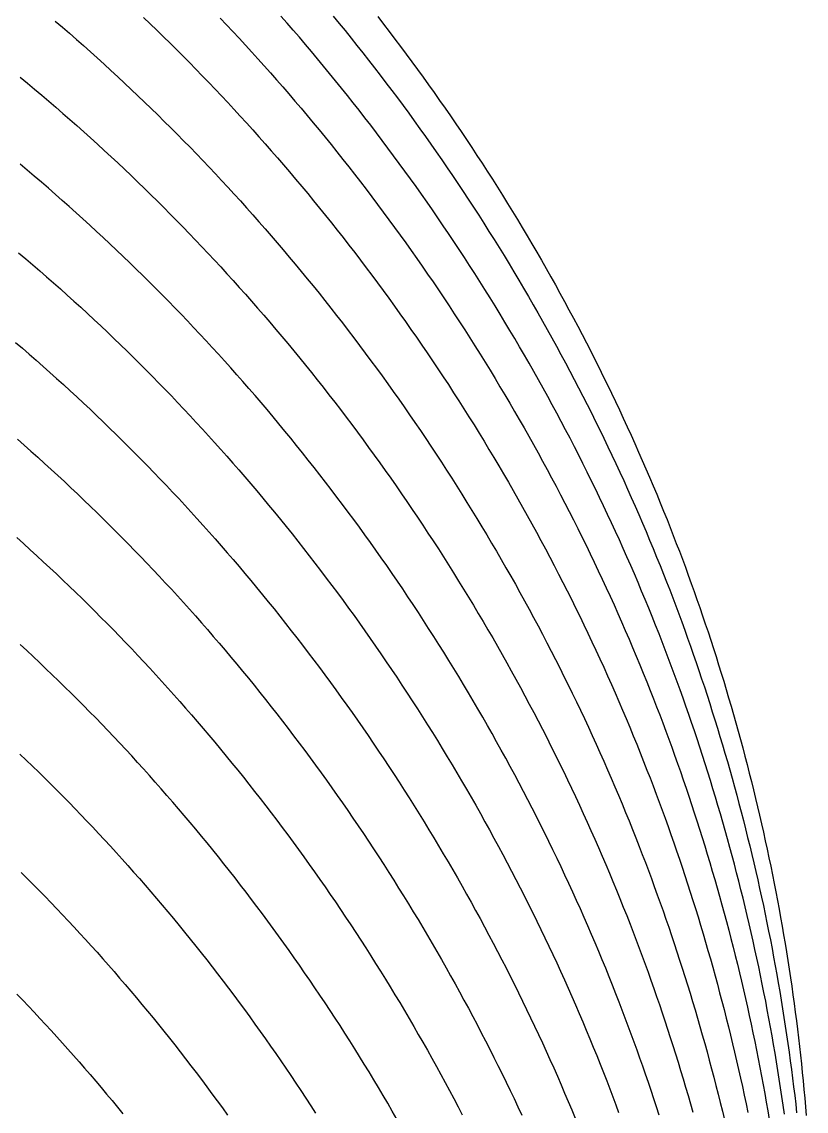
# Model space of a CAD drawing. Extents: x -772 to 772, y -315 to 2086.
# Drawn here: x 477.7 to 769.4, y 872.5 to 1277.5 of the extents above; entities that cross this region are included whole.
import ezdxf

# ---------------------------------------------------------------- set-up
doc = ezdxf.new("R2010")
doc.units = 0

msp = doc.modelspace()

# ---------------------------------------------------------------- linework, layer by layer
at = {"layer": 'LAY0', "color": 2}
for points in [[(490.155, 1277.77), (492.791, 1275.51), (495.413, 1273.24), (498.023, 1270.95), (500.619, 1268.66), (503.202, 1266.36), (505.772, 1264.05), (508.328, 1261.73), (510.87, 1259.41), (513.398, 1257.07), (515.912, 1254.72), (518.411, 1252.37), (520.897, 1250.01), (523.368, 1247.64), (525.824, 1245.27), (528.266, 1242.88), (530.693, 1240.49), (533.105, 1238.09), (535.502, 1235.69), (537.885, 1233.27), (540.257, 1230.85), (542.622, 1228.41), (544.981, 1225.95), (547.332, 1223.48), (549.676, 1221), (552.012, 1218.5), (554.341, 1215.98), (556.662, 1213.45), (558.975, 1210.91), (561.279, 1208.35), (563.576, 1205.77), (565.864, 1203.19), (568.144, 1200.59), (570.414, 1197.97), (572.676, 1195.34), (574.929, 1192.7), (577.173, 1190.04), (579.407, 1187.37), (581.632, 1184.69), (583.847, 1182), (586.052, 1179.29), (588.247, 1176.57), (590.433, 1173.83), (592.607, 1171.09), (594.772, 1168.33), (596.926, 1165.56), (599.069, 1162.77), (601.202, 1159.98), (603.323, 1157.17), (605.434, 1154.35), (607.533, 1151.52), (609.62, 1148.68), (611.697, 1145.83), (613.761, 1142.97), (615.814, 1140.09), (617.855, 1137.21), (619.883, 1134.32), (621.9, 1131.41), (623.904, 1128.5), (625.896, 1125.57), (627.875, 1122.64), (629.841, 1119.69), (631.795, 1116.74), (633.736, 1113.78), (635.663, 1110.81), (637.578, 1107.83), (639.479, 1104.84), (641.366, 1101.84), (643.241, 1098.84), (645.101, 1095.82), (646.948, 1092.8), (648.781, 1089.77), (650.599, 1086.74), (652.404, 1083.69), (654.195, 1080.64), (655.971, 1077.59), (657.733, 1074.52), (659.481, 1071.45), (661.214, 1068.37), (662.932, 1065.29), (664.635, 1062.2), (666.324, 1059.1), (667.998, 1056), (669.656, 1052.9), (671.3, 1049.79), (672.928, 1046.67), (674.541, 1043.55), (676.139, 1040.42), (677.722, 1037.29), (679.288, 1034.16), (680.84, 1031.02), (682.375, 1027.88), (683.895, 1024.73), (685.399, 1021.58), (686.888, 1018.43), (688.36, 1015.27), (689.816, 1012.12), (691.257, 1008.96), (692.681, 1005.79), (694.089, 1002.63), (695.481, 999.459), (696.857, 996.29), (698.217, 993.119), (699.56, 989.947), (700.887, 986.773), (702.197, 983.598), (703.491, 980.422), (704.768, 977.246), (706.029, 974.069), (707.274, 970.892), (708.419, 967.93), (709.554, 964.959), (710.677, 961.98), (711.789, 958.993), (712.891, 955.998), (713.981, 952.995), (715.06, 949.983), (716.127, 946.964), (717.183, 943.938), (718.228, 940.903), (719.261, 937.862), (720.283, 934.813), (721.292, 931.757), (722.291, 928.694), (723.277, 925.624), (724.252, 922.547), (725.214, 919.464), (726.165, 916.374), (727.104, 913.278), (728.03, 910.175), (728.945, 907.067), (729.847, 903.952), (730.737, 900.832), (731.615, 897.706), (732.48, 894.574), (733.333, 891.437), (734.173, 888.295), (735.001, 885.147), (735.817, 881.995), (736.62, 878.838), (737.41, 875.676), (738.188, 872.509), (738.953, 869.338)], [(523.003, 1279.11), (525.487, 1276.74), (527.956, 1274.35), (530.411, 1271.96), (532.851, 1269.56), (535.276, 1267.16), (537.686, 1264.74), (540.082, 1262.32), (542.464, 1259.89), (544.839, 1257.45), (547.208, 1254.99), (549.568, 1252.51), (551.922, 1250.02), (554.268, 1247.51), (556.606, 1244.99), (558.936, 1242.46), (561.259, 1239.91), (563.573, 1237.34), (565.879, 1234.77), (568.176, 1232.17), (570.464, 1229.57), (572.744, 1226.95), (575.015, 1224.31), (577.276, 1221.67), (579.529, 1219.01), (581.772, 1216.33), (584.005, 1213.64), (586.228, 1210.94), (588.442, 1208.23), (590.646, 1205.5), (592.839, 1202.76), (595.022, 1200.01), (597.195, 1197.25), (599.357, 1194.47), (601.509, 1191.68), (603.649, 1188.88), (605.779, 1186.07), (607.897, 1183.25), (610.004, 1180.41), (612.099, 1177.57), (614.183, 1174.71), (616.256, 1171.84), (618.316, 1168.96), (620.364, 1166.07), (622.401, 1163.17), (624.425, 1160.26), (626.436, 1157.34), (628.436, 1154.41), (630.422, 1151.47), (632.396, 1148.52), (634.357, 1145.57), (636.305, 1142.6), (638.24, 1139.62), (640.162, 1136.64), (642.07, 1133.64), (643.965, 1130.64), (645.846, 1127.63), (647.714, 1124.61), (649.568, 1121.58), (651.408, 1118.54), (653.234, 1115.5), (655.046, 1112.45), (656.843, 1109.39), (658.627, 1106.33), (660.396, 1103.26), (662.15, 1100.18), (663.89, 1097.1), (665.615, 1094.01), (667.326, 1090.91), (669.021, 1087.81), (670.702, 1084.7), (672.367, 1081.58), (674.018, 1078.47), (675.653, 1075.34), (677.273, 1072.21), (678.878, 1069.08), (680.467, 1065.94), (682.041, 1062.8), (683.599, 1059.65), (685.141, 1056.5), (686.668, 1053.35), (688.179, 1050.19), (689.674, 1047.03), (691.153, 1043.86), (692.617, 1040.7), (694.064, 1037.53), (695.495, 1034.35), (696.91, 1031.18), (698.309, 1028), (699.692, 1024.82), (701.058, 1021.64), (702.408, 1018.46), (703.742, 1015.28), (705.059, 1012.09), (706.36, 1008.91), (707.644, 1005.72), (708.912, 1002.53), (710.163, 999.344), (711.313, 996.375), (712.453, 993.397), (713.581, 990.411), (714.699, 987.416), (715.805, 984.414), (716.9, 981.404), (717.983, 978.385), (719.056, 975.359), (720.116, 972.326), (721.166, 969.285), (722.203, 966.236), (723.229, 963.181), (724.243, 960.118), (725.246, 957.048), (726.236, 953.972), (727.215, 950.888), (728.182, 947.798), (729.136, 944.702), (730.079, 941.599), (731.009, 938.49), (731.927, 935.375), (732.833, 932.254), (733.727, 929.127), (734.608, 925.994), (735.477, 922.856), (736.334, 919.713), (737.178, 916.564), (738.009, 913.41), (738.828, 910.251), (739.634, 907.088), (740.427, 903.919), (741.208, 900.746), (741.976, 897.569), (742.731, 894.387), (743.473, 891.201), (744.202, 888.011), (744.919, 884.817), (745.622, 881.62), (746.312, 878.419), (746.99, 875.214), (747.654, 872.006)], [(551.46, 1278.88), (553.822, 1276.39), (556.176, 1273.88), (558.522, 1271.36), (560.861, 1268.82), (563.192, 1266.27), (565.514, 1263.71), (567.828, 1261.13), (570.134, 1258.54), (572.43, 1255.93), (574.718, 1253.31), (576.997, 1250.68), (579.267, 1248.03), (581.528, 1245.37), (583.779, 1242.69), (586.02, 1240), (588.252, 1237.3), (590.474, 1234.59), (592.686, 1231.86), (594.887, 1229.12), (597.078, 1226.37), (599.259, 1223.61), (601.429, 1220.83), (603.588, 1218.04), (605.737, 1215.24), (607.874, 1212.43), (610, 1209.61), (612.115, 1206.77), (614.218, 1203.92), (616.31, 1201.07), (618.39, 1198.2), (620.457, 1195.32), (622.513, 1192.43), (624.557, 1189.53), (626.589, 1186.62), (628.608, 1183.7), (630.614, 1180.77), (632.608, 1177.83), (634.589, 1174.88), (636.557, 1171.92), (638.512, 1168.95), (640.454, 1165.97), (642.383, 1162.99), (644.298, 1159.99), (646.199, 1156.99), (648.087, 1153.98), (649.962, 1150.96), (651.822, 1147.93), (653.669, 1144.9), (655.501, 1141.85), (657.319, 1138.8), (659.123, 1135.75), (660.913, 1132.68), (662.688, 1129.61), (664.448, 1126.54), (666.194, 1123.45), (667.925, 1120.36), (669.642, 1117.27), (671.343, 1114.16), (673.029, 1111.06), (674.7, 1107.94), (676.356, 1104.83), (677.997, 1101.7), (679.622, 1098.58), (681.232, 1095.44), (682.826, 1092.31), (684.405, 1089.17), (685.968, 1086.02), (687.515, 1082.87), (689.046, 1079.72), (690.562, 1076.56), (692.062, 1073.4), (693.545, 1070.24), (695.013, 1067.08), (696.464, 1063.91), (697.9, 1060.74), (699.319, 1057.56), (700.721, 1054.39), (702.108, 1051.21), (703.478, 1048.03), (704.831, 1044.85), (706.169, 1041.67), (707.489, 1038.49), (708.793, 1035.31), (710.081, 1032.12), (711.352, 1028.94), (712.606, 1025.75), (713.76, 1022.79), (714.904, 1019.81), (716.036, 1016.82), (717.157, 1013.83), (718.267, 1010.83), (719.365, 1007.82), (720.452, 1004.8), (721.528, 1001.77), (722.592, 998.739), (723.645, 995.698), (724.686, 992.65), (725.715, 989.594), (726.733, 986.532), (727.739, 983.462), (728.732, 980.385), (729.714, 977.302), (730.684, 974.212), (731.642, 971.116), (732.588, 968.013), (733.522, 964.904), (734.443, 961.789), (735.352, 958.668), (736.249, 955.541), (737.133, 952.409), (738.005, 949.271), (738.864, 946.127), (739.711, 942.979), (740.546, 939.825), (741.367, 936.666), (742.176, 933.502), (742.972, 930.334), (743.756, 927.161), (744.526, 923.983), (745.284, 920.802), (746.029, 917.616), (746.76, 914.426), (747.479, 911.232), (748.185, 908.035), (748.878, 904.834), (749.558, 901.629), (750.224, 898.421), (750.878, 895.211), (751.518, 891.997), (752.145, 888.78), (752.758, 885.56), (753.359, 882.338), (753.946, 879.114), (754.52, 875.887), (755.08, 872.658), (755.627, 869.428)], [(761.242, 871.455), (760.788, 874.687), (760.32, 877.919), (759.839, 881.149), (759.345, 884.378), (758.837, 887.606), (758.315, 890.832), (757.78, 894.057), (757.231, 897.279), (756.669, 900.5), (756.094, 903.719), (755.505, 906.935), (754.903, 910.149), (754.288, 913.36), (753.659, 916.569), (753.017, 919.775), (752.362, 922.978), (751.693, 926.177), (751.012, 929.374), (750.317, 932.567), (749.609, 935.756), (748.888, 938.942), (748.155, 942.124), (747.408, 945.301), (746.648, 948.475), (745.875, 951.645), (745.09, 954.81), (744.291, 957.97), (743.48, 961.126), (742.656, 964.277), (741.819, 967.423), (740.97, 970.564), (740.108, 973.699), (739.234, 976.829), (738.347, 979.954), (737.448, 983.073), (736.536, 986.186), (735.612, 989.294), (734.676, 992.395), (733.727, 995.49), (732.767, 998.579), (731.794, 1001.66), (730.809, 1004.74), (729.812, 1007.81), (728.804, 1010.87), (727.783, 1013.92), (726.751, 1016.97), (725.707, 1020.01), (724.651, 1023.05), (723.584, 1026.07), (722.505, 1029.09), (721.414, 1032.1), (720.313, 1035.1), (719.2, 1038.1), (718.075, 1041.08), (716.94, 1044.06), (715.793, 1047.03), (714.635, 1050), (713.377, 1053.17), (712.102, 1056.35), (710.811, 1059.53), (709.503, 1062.7), (708.178, 1065.88), (706.837, 1069.05), (705.479, 1072.23), (704.105, 1075.4), (702.714, 1078.57), (701.307, 1081.73), (699.884, 1084.9), (698.444, 1088.06), (696.988, 1091.22), (695.516, 1094.38), (694.028, 1097.54), (692.524, 1100.69), (691.004, 1103.84), (689.468, 1106.98), (687.917, 1110.12), (686.349, 1113.26), (684.766, 1116.4), (683.167, 1119.52), (681.552, 1122.65), (679.922, 1125.77), (678.277, 1128.89), (676.617, 1132), (674.941, 1135.1), (673.25, 1138.2), (671.544, 1141.29), (669.822, 1144.38), (668.086, 1147.47), (666.336, 1150.54), (664.57, 1153.61), (662.79, 1156.67), (660.996, 1159.73), (659.187, 1162.78), (657.363, 1165.82), (655.526, 1168.86), (653.674, 1171.88), (651.809, 1174.9), (649.929, 1177.92), (648.036, 1180.92), (646.129, 1183.91), (644.208, 1186.9), (642.274, 1189.88), (640.327, 1192.85), (638.367, 1195.81), (636.393, 1198.76), (634.407, 1201.7), (632.407, 1204.64), (630.395, 1207.56), (628.371, 1210.47), (626.334, 1213.38), (624.284, 1216.27), (622.223, 1219.15), (620.149, 1222.02), (618.063, 1224.88), (615.966, 1227.73), (613.857, 1230.57), (611.736, 1233.4), (609.604, 1236.22), (607.461, 1239.02), (605.307, 1241.82), (603.142, 1244.6), (600.965, 1247.37), (598.779, 1250.12), (596.581, 1252.87), (594.374, 1255.6), (592.156, 1258.32), (589.928, 1261.03), (587.69, 1263.72), (585.442, 1266.4), (583.184, 1269.07), (580.918, 1271.73), (578.641, 1274.37), (576.356, 1277), (574.062, 1279.61)], [(593.502, 1279.63), (595.724, 1276.93), (597.937, 1274.21), (600.139, 1271.47), (602.33, 1268.73), (604.511, 1265.97), (606.681, 1263.2), (608.84, 1260.42), (610.988, 1257.63), (613.124, 1254.83), (615.25, 1252.01), (617.364, 1249.19), (619.466, 1246.35), (621.556, 1243.5), (623.634, 1240.64), (625.701, 1237.77), (627.755, 1234.89), (629.797, 1232), (631.826, 1229.1), (633.843, 1226.19), (635.847, 1223.27), (637.838, 1220.34), (639.817, 1217.4), (641.782, 1214.45), (643.734, 1211.5), (645.672, 1208.53), (647.598, 1205.56), (649.509, 1202.58), (651.407, 1199.58), (653.291, 1196.59), (655.162, 1193.58), (657.018, 1190.56), (658.86, 1187.54), (660.688, 1184.51), (662.502, 1181.48), (664.301, 1178.43), (666.085, 1175.38), (667.855, 1172.32), (669.611, 1169.26), (671.351, 1166.19), (673.077, 1163.12), (674.787, 1160.03), (676.483, 1156.95), (678.163, 1153.86), (679.828, 1150.76), (681.478, 1147.66), (683.112, 1144.55), (684.731, 1141.44), (686.334, 1138.32), (687.921, 1135.2), (689.493, 1132.07), (691.049, 1128.95), (692.589, 1125.81), (694.113, 1122.68), (695.622, 1119.54), (697.114, 1116.4), (698.59, 1113.25), (700.049, 1110.1), (701.493, 1106.95), (702.92, 1103.8), (704.331, 1100.65), (705.726, 1097.49), (707.104, 1094.33), (708.465, 1091.17), (709.81, 1088.01), (711.139, 1084.85), (712.451, 1081.69), (713.746, 1078.52), (715.024, 1075.36), (716.286, 1072.19), (717.446, 1069.25), (718.595, 1066.29), (719.733, 1063.33), (720.859, 1060.35), (721.975, 1057.37), (723.079, 1054.39), (724.171, 1051.39), (725.252, 1048.39), (726.322, 1045.38), (727.38, 1042.36), (728.426, 1039.33), (729.461, 1036.3), (730.483, 1033.26), (731.494, 1030.21), (732.493, 1027.15), (733.48, 1024.09), (734.455, 1021.02), (735.418, 1017.95), (736.369, 1014.87), (737.307, 1011.78), (738.233, 1008.69), (739.147, 1005.59), (740.048, 1002.48), (740.937, 999.373), (741.813, 996.256), (742.677, 993.135), (743.529, 990.008), (744.367, 986.875), (745.193, 983.738), (746.006, 980.596), (746.807, 977.45), (747.594, 974.298), (748.369, 971.143), (749.13, 967.983), (749.879, 964.818), (750.615, 961.65), (751.337, 958.478), (752.047, 955.302), (752.743, 952.123), (753.427, 948.94), (754.097, 945.754), (754.753, 942.565), (755.397, 939.372), (756.027, 936.177), (756.644, 932.98), (757.248, 929.779), (757.838, 926.576), (758.415, 923.371), (758.978, 920.164), (759.528, 916.955), (760.065, 913.744), (760.588, 910.531), (761.097, 907.317), (761.593, 904.101), (762.075, 900.884), (762.544, 897.666), (762.999, 894.448), (763.441, 891.228), (763.869, 888.007), (764.283, 884.787), (764.684, 881.565), (765.071, 878.344), (765.444, 875.123), (765.804, 871.901)], [(610.033, 1279.43), (612.186, 1276.66), (614.327, 1273.87), (616.457, 1271.07), (618.575, 1268.26), (620.681, 1265.44), (622.776, 1262.61), (624.858, 1259.76), (626.928, 1256.91), (628.986, 1254.05), (631.032, 1251.18), (633.065, 1248.29), (635.085, 1245.4), (637.093, 1242.5), (639.087, 1239.59), (641.069, 1236.67), (643.037, 1233.74), (644.992, 1230.8), (646.933, 1227.85), (648.861, 1224.9), (650.776, 1221.94), (652.676, 1218.96), (654.563, 1215.98), (656.436, 1213), (658.295, 1210), (660.139, 1207), (661.97, 1203.99), (663.785, 1200.97), (665.587, 1197.95), (667.373, 1194.92), (669.145, 1191.88), (670.903, 1188.84), (672.645, 1185.79), (674.372, 1182.74), (676.085, 1179.68), (677.782, 1176.61), (679.464, 1173.54), (681.13, 1170.46), (682.782, 1167.38), (684.417, 1164.29), (686.037, 1161.2), (687.642, 1158.11), (689.231, 1155.01), (690.804, 1151.91), (692.361, 1148.8), (693.902, 1145.69), (695.427, 1142.57), (696.936, 1139.46), (698.43, 1136.34), (699.906, 1133.21), (701.367, 1130.09), (702.812, 1126.96), (704.24, 1123.83), (705.651, 1120.69), (707.047, 1117.56), (708.425, 1114.42), (709.787, 1111.28), (711.133, 1108.15), (712.462, 1105), (713.775, 1101.86), (715.07, 1098.72), (716.349, 1095.58), (717.611, 1092.43), (718.775, 1089.5), (719.927, 1086.56), (721.068, 1083.61), (722.197, 1080.65), (723.315, 1077.68), (724.422, 1074.71), (725.518, 1071.73), (726.601, 1068.74), (727.674, 1065.74), (728.734, 1062.74), (729.783, 1059.73), (730.82, 1056.71), (731.845, 1053.68), (732.858, 1050.65), (733.859, 1047.61), (734.848, 1044.57), (735.825, 1041.52), (736.79, 1038.46), (737.742, 1035.4), (738.682, 1032.33), (739.61, 1029.25), (740.526, 1026.17), (741.429, 1023.08), (742.319, 1019.99), (743.197, 1016.89), (744.063, 1013.79), (744.915, 1010.68), (745.755, 1007.57), (746.583, 1004.45), (747.397, 1001.33), (748.199, 998.198), (748.988, 995.066), (749.763, 991.93), (750.526, 988.789), (751.276, 985.645), (752.013, 982.497), (752.737, 979.345), (753.447, 976.189), (754.145, 973.03), (754.829, 969.868), (755.5, 966.702), (756.157, 963.534), (756.802, 960.362), (757.433, 957.188), (758.051, 954.011), (758.655, 950.831), (759.246, 947.649), (759.824, 944.465), (760.388, 941.279), (760.939, 938.091), (761.476, 934.901), (761.999, 931.709), (762.509, 928.516), (763.006, 925.322), (763.489, 922.126), (763.958, 918.929), (764.414, 915.732), (764.856, 912.533), (765.285, 909.334), (765.7, 906.134), (766.101, 902.934), (766.489, 899.734), (766.862, 896.534), (767.223, 893.333), (767.569, 890.133), (767.902, 886.933), (768.221, 883.734), (768.527, 880.535), (768.819, 877.337), (769.097, 874.14), (769.362, 870.944)], [(477.143, 1256.92), (479.817, 1254.7), (482.479, 1252.47), (485.128, 1250.24), (487.764, 1247.99), (490.388, 1245.73), (492.998, 1243.47), (495.596, 1241.19), (498.181, 1238.91), (500.752, 1236.61), (503.31, 1234.31), (505.855, 1232), (508.385, 1229.67), (510.903, 1227.34), (513.406, 1225.01), (515.895, 1222.66), (518.37, 1220.3), (520.831, 1217.94), (523.277, 1215.57), (525.709, 1213.19), (528.126, 1210.81), (530.529, 1208.41), (532.917, 1206.01), (535.29, 1203.61), (537.652, 1201.19), (540.006, 1198.75), (542.354, 1196.31), (544.695, 1193.84), (547.028, 1191.36), (549.353, 1188.87), (551.671, 1186.36), (553.981, 1183.84), (556.284, 1181.3), (558.578, 1178.75), (560.863, 1176.19), (563.14, 1173.61), (565.409, 1171.02), (567.669, 1168.41), (569.92, 1165.79), (572.162, 1163.15), (574.394, 1160.51), (576.618, 1157.85), (578.832, 1155.17), (581.036, 1152.48), (583.23, 1149.79), (585.415, 1147.07), (587.589, 1144.35), (589.753, 1141.61), (591.907, 1138.86), (594.05, 1136.1), (596.182, 1133.33), (598.304, 1130.54), (600.415, 1127.74), (602.515, 1124.93), (604.603, 1122.11), (606.68, 1119.28), (608.746, 1116.44), (610.8, 1113.59), (612.842, 1110.72), (614.872, 1107.85), (616.891, 1104.96), (618.897, 1102.07), (620.891, 1099.16), (622.872, 1096.25), (624.841, 1093.33), (626.798, 1090.39), (628.741, 1087.45), (630.672, 1084.5), (632.59, 1081.54), (634.494, 1078.57), (636.386, 1075.59), (638.264, 1072.6), (640.128, 1069.6), (641.979, 1066.6), (643.817, 1063.59), (645.64, 1060.57), (647.45, 1057.54), (649.246, 1054.51), (651.027, 1051.47), (652.795, 1048.42), (654.548, 1045.37), (656.286, 1042.31), (658.011, 1039.24), (659.721, 1036.16), (661.416, 1033.08), (663.096, 1030), (664.761, 1026.91), (666.412, 1023.81), (668.048, 1020.71), (669.668, 1017.6), (671.273, 1014.49), (672.864, 1011.37), (674.438, 1008.25), (675.998, 1005.13), (677.542, 1002), (679.07, 998.865), (680.583, 995.728), (682.08, 992.588), (683.562, 989.444), (685.028, 986.297), (686.477, 983.147), (687.911, 979.995), (689.33, 976.84), (690.732, 973.683), (692.118, 970.523), (693.487, 967.362), (694.841, 964.199), (696.179, 961.034), (697.5, 957.868), (698.805, 954.701), (700.094, 951.532), (701.366, 948.363), (702.622, 945.194), (703.862, 942.024), (705.002, 939.069), (706.132, 936.107), (707.25, 933.136), (708.358, 930.157), (709.454, 927.17), (710.54, 924.175), (711.614, 921.172), (712.676, 918.162), (713.728, 915.144), (714.768, 912.119), (715.796, 909.086), (716.813, 906.046), (717.818, 902.999), (718.812, 899.945), (719.794, 896.885), (720.764, 893.817), (721.722, 890.743), (722.668, 887.663), (723.602, 884.576), (724.524, 881.484), (725.434, 878.385), (726.332, 875.28), (727.218, 872.17)], [(714.715, 871.069), (713.727, 874.112), (712.728, 877.148), (711.717, 880.176), (710.694, 883.198), (709.66, 886.212), (708.615, 889.219), (707.558, 892.218), (706.491, 895.21), (705.412, 898.194), (704.322, 901.17), (703.22, 904.138), (702.108, 907.097), (700.986, 910.049), (699.852, 912.992), (698.62, 916.15), (697.371, 919.307), (696.106, 922.464), (694.825, 925.62), (693.528, 928.775), (692.214, 931.929), (690.885, 935.082), (689.539, 938.233), (688.177, 941.382), (686.799, 944.53), (685.405, 947.675), (683.995, 950.819), (682.57, 953.959), (681.128, 957.097), (679.671, 960.232), (678.198, 963.364), (676.709, 966.493), (675.205, 969.618), (673.686, 972.74), (672.15, 975.858), (670.6, 978.971), (669.034, 982.081), (667.453, 985.186), (665.857, 988.286), (664.246, 991.382), (662.619, 994.473), (660.978, 997.558), (659.322, 1000.64), (657.651, 1003.71), (655.966, 1006.78), (654.266, 1009.84), (652.551, 1012.9), (650.822, 1015.95), (649.079, 1018.99), (647.322, 1022.03), (645.55, 1025.06), (643.764, 1028.08), (641.965, 1031.1), (640.152, 1034.11), (638.325, 1037.11), (636.484, 1040.1), (634.63, 1043.09), (632.762, 1046.06), (630.882, 1049.03), (628.988, 1051.99), (627.081, 1054.94), (625.161, 1057.88), (623.228, 1060.82), (621.283, 1063.74), (619.325, 1066.65), (617.354, 1069.56), (615.372, 1072.45), (613.377, 1075.34), (611.37, 1078.21), (609.351, 1081.08), (607.32, 1083.93), (605.278, 1086.77), (603.224, 1089.6), (601.158, 1092.43), (599.081, 1095.24), (596.993, 1098.03), (594.895, 1100.82), (592.785, 1103.6), (590.664, 1106.36), (588.533, 1109.11), (586.392, 1111.85), (584.24, 1114.58), (582.078, 1117.3), (579.906, 1120), (577.724, 1122.69), (575.532, 1125.37), (573.331, 1128.03), (571.12, 1130.68), (568.9, 1133.32), (566.671, 1135.94), (564.433, 1138.56), (562.186, 1141.15), (559.93, 1143.74), (557.666, 1146.31), (555.393, 1148.86), (553.113, 1151.4), (550.824, 1153.93), (548.527, 1156.44), (546.222, 1158.94), (543.91, 1161.43), (541.59, 1163.9), (539.263, 1166.35), (536.929, 1168.79), (534.588, 1171.21), (532.24, 1173.62), (529.881, 1176.02), (527.508, 1178.41), (525.119, 1180.8), (522.716, 1183.17), (520.299, 1185.54), (517.867, 1187.91), (515.421, 1190.26), (512.96, 1192.61), (510.486, 1194.94), (507.997, 1197.27), (505.495, 1199.59), (502.979, 1201.91), (500.449, 1204.21), (497.906, 1206.51), (495.35, 1208.79), (492.78, 1211.07), (490.197, 1213.34), (487.601, 1215.59), (484.993, 1217.84), (482.372, 1220.08), (479.738, 1222.31), (477.092, 1224.53)], [(476.551, 1191.65), (479.167, 1189.44), (481.77, 1187.21), (484.361, 1184.97), (486.939, 1182.72), (489.504, 1180.46), (492.056, 1178.2), (494.595, 1175.92), (497.121, 1173.64), (499.633, 1171.35), (502.131, 1169.04), (504.616, 1166.73), (507.087, 1164.41), (509.544, 1162.09), (511.987, 1159.75), (514.416, 1157.41), (516.831, 1155.06), (519.231, 1152.7), (521.617, 1150.34), (523.988, 1147.97), (526.344, 1145.59), (528.686, 1143.2), (531.017, 1140.8), (533.342, 1138.39), (535.66, 1135.96), (537.971, 1133.52), (540.275, 1131.06), (542.571, 1128.59), (544.86, 1126.1), (547.141, 1123.6), (549.414, 1121.08), (551.68, 1118.55), (553.937, 1116.01), (556.186, 1113.45), (558.426, 1110.88), (560.658, 1108.29), (562.881, 1105.69), (565.095, 1103.08), (567.301, 1100.45), (569.497, 1097.81), (571.683, 1095.16), (573.86, 1092.49), (576.028, 1089.82), (578.186, 1087.12), (580.333, 1084.42), (582.471, 1081.7), (584.599, 1078.98), (586.716, 1076.24), (588.822, 1073.48), (590.918, 1070.72), (593.004, 1067.95), (595.078, 1065.16), (597.141, 1062.36), (599.193, 1059.55), (601.234, 1056.73), (603.263, 1053.9), (605.28, 1051.06), (607.286, 1048.21), (609.28, 1045.34), (611.262, 1042.47), (613.232, 1039.59), (615.19, 1036.7), (617.135, 1033.8), (619.068, 1030.89), (620.988, 1027.96), (622.896, 1025.04), (624.79, 1022.1), (626.672, 1019.15), (628.541, 1016.19), (630.396, 1013.23), (632.238, 1010.26), (634.067, 1007.28), (635.882, 1004.29), (637.683, 1001.3), (639.471, 998.293), (641.245, 995.283), (643.005, 992.266), (644.751, 989.243), (646.483, 986.212), (648.201, 983.175), (649.904, 980.132), (651.593, 977.083), (653.267, 974.027), (654.927, 970.966), (656.572, 967.9), (658.202, 964.828), (659.818, 961.751), (661.419, 958.669), (663.004, 955.583), (664.575, 952.492), (666.13, 949.396), (667.67, 946.297), (669.195, 943.193), (670.704, 940.086), (672.198, 936.975), (673.677, 933.86), (675.139, 930.743), (676.587, 927.622), (678.018, 924.499), (679.434, 921.373), (680.834, 918.245), (682.218, 915.114), (683.586, 911.982), (684.939, 908.848), (686.275, 905.712), (687.595, 902.574), (688.9, 899.436), (690.188, 896.296), (691.459, 893.155), (692.715, 890.014), (693.955, 886.873), (695.178, 883.731), (696.304, 880.801), (697.419, 877.864), (698.523, 874.918), (699.616, 871.964)], [(475.358, 1158.33), (477.942, 1156.11), (480.513, 1153.88), (483.072, 1151.65), (485.618, 1149.4), (488.151, 1147.15), (490.672, 1144.88), (493.179, 1142.61), (495.673, 1140.33), (498.154, 1138.03), (500.622, 1135.73), (503.076, 1133.43), (505.516, 1131.11), (507.943, 1128.79), (510.355, 1126.45), (512.754, 1124.11), (515.139, 1121.76), (517.509, 1119.41), (519.866, 1117.05), (522.207, 1114.68), (524.535, 1112.3), (526.85, 1109.91), (529.158, 1107.51), (531.46, 1105.09), (533.754, 1102.66), (536.041, 1100.22), (538.32, 1097.76), (540.592, 1095.28), (542.856, 1092.79), (545.113, 1090.29), (547.361, 1087.77), (549.601, 1085.24), (551.833, 1082.7), (554.056, 1080.14), (556.27, 1077.57), (558.476, 1074.98), (560.673, 1072.39), (562.861, 1069.77), (565.039, 1067.15), (567.209, 1064.51), (569.368, 1061.86), (571.518, 1059.2), (573.659, 1056.52), (575.789, 1053.83), (577.909, 1051.13), (580.02, 1048.42), (582.119, 1045.7), (584.209, 1042.96), (586.287, 1040.21), (588.355, 1037.45), (590.412, 1034.68), (592.458, 1031.9), (594.493, 1029.11), (596.517, 1026.31), (598.529, 1023.49), (600.53, 1020.67), (602.519, 1017.83), (604.496, 1014.99), (606.461, 1012.13), (608.414, 1009.27), (610.356, 1006.39), (612.284, 1003.51), (614.201, 1000.62), (616.105, 997.713), (617.996, 994.801), (619.875, 991.88), (621.741, 988.951), (623.594, 986.013), (625.433, 983.067), (627.26, 980.112), (629.073, 977.15), (630.873, 974.179), (632.66, 971.202), (634.433, 968.216), (636.192, 965.224), (637.937, 962.224), (639.669, 959.218), (641.387, 956.204), (643.09, 953.185), (644.779, 950.158), (646.455, 947.126), (648.115, 944.088), (649.762, 941.044), (651.394, 937.994), (653.011, 934.939), (654.613, 931.879), (656.201, 928.813), (657.774, 925.743), (659.333, 922.668), (660.876, 919.589), (662.404, 916.505), (663.917, 913.417), (665.415, 910.326), (666.898, 907.23), (668.365, 904.131), (669.817, 901.029), (671.254, 897.923), (672.675, 894.815), (674.081, 891.704), (675.471, 888.59), (676.845, 885.474), (678.204, 882.355), (679.547, 879.235), (680.874, 876.112), (682.186, 872.988), (683.481, 869.863)], [(476.072, 1122.3), (478.607, 1120.08), (481.13, 1117.84), (483.64, 1115.6), (486.136, 1113.35), (488.62, 1111.09), (491.091, 1108.83), (493.549, 1106.55), (495.993, 1104.26), (498.424, 1101.97), (500.842, 1099.67), (503.245, 1097.36), (505.635, 1095.04), (508.011, 1092.72), (510.373, 1090.38), (512.721, 1088.04), (515.055, 1085.69), (517.375, 1083.34), (519.68, 1080.98), (521.973, 1078.61), (524.259, 1076.22), (526.539, 1073.82), (528.811, 1071.4), (531.077, 1068.97), (533.335, 1066.53), (535.585, 1064.07), (537.828, 1061.6), (540.063, 1059.11), (542.29, 1056.61), (544.509, 1054.09), (546.72, 1051.57), (548.923, 1049.02), (551.117, 1046.47), (553.302, 1043.9), (555.478, 1041.31), (557.646, 1038.72), (559.804, 1036.11), (561.953, 1033.49), (564.093, 1030.85), (566.223, 1028.21), (568.344, 1025.55), (570.455, 1022.88), (572.555, 1020.19), (574.646, 1017.5), (576.726, 1014.79), (578.797, 1012.07), (580.856, 1009.34), (582.905, 1006.6), (584.943, 1003.84), (586.97, 1001.08), (588.987, 998.304), (590.992, 995.518), (592.986, 992.721), (594.968, 989.914), (596.939, 987.096), (598.898, 984.268), (600.845, 981.43), (602.781, 978.582), (604.704, 975.725), (606.615, 972.858), (608.515, 969.982), (610.401, 967.096), (612.275, 964.202), (614.137, 961.299), (615.986, 958.387), (617.822, 955.467), (619.645, 952.538), (621.455, 949.602), (623.251, 946.657), (625.035, 943.705), (626.805, 940.745), (628.562, 937.778), (630.305, 934.803), (632.034, 931.822), (633.75, 928.834), (635.452, 925.839), (637.14, 922.837), (638.814, 919.83), (640.474, 916.816), (642.119, 913.796), (643.75, 910.77), (645.367, 907.739), (646.97, 904.703), (648.558, 901.661), (650.131, 898.615), (651.69, 895.564), (653.233, 892.508), (654.762, 889.447), (656.276, 886.383), (657.776, 883.314), (659.26, 880.241), (660.729, 877.165), (662.182, 874.086), (663.621, 871.003)], [(475.851, 1085.72), (478.335, 1083.49), (480.807, 1081.25), (483.266, 1079.01), (485.712, 1076.76), (488.145, 1074.49), (490.566, 1072.22), (492.973, 1069.94), (495.368, 1067.66), (497.749, 1065.36), (500.116, 1063.06), (502.471, 1060.74), (504.811, 1058.42), (507.138, 1056.1), (509.451, 1053.76), (511.751, 1051.42), (514.036, 1049.07), (516.306, 1046.72), (518.57, 1044.35), (520.827, 1041.96), (523.076, 1039.56), (525.319, 1037.15), (527.553, 1034.72), (529.781, 1032.28), (532, 1029.82), (534.212, 1027.35), (536.416, 1024.87), (538.611, 1022.38), (540.799, 1019.86), (542.978, 1017.34), (545.148, 1014.8), (547.309, 1012.25), (549.462, 1009.69), (551.606, 1007.12), (553.741, 1004.53), (555.866, 1001.93), (557.982, 999.312), (560.089, 996.685), (562.186, 994.047), (564.273, 991.396), (566.35, 988.734), (568.417, 986.06), (570.474, 983.373), (572.52, 980.676), (574.557, 977.967), (576.582, 975.246), (578.597, 972.515), (580.601, 969.773), (582.594, 967.019), (584.576, 964.255), (586.547, 961.481), (588.507, 958.696), (590.455, 955.901), (592.391, 953.096), (594.316, 950.281), (596.229, 947.456), (598.13, 944.622), (600.019, 941.778), (601.896, 938.925), (603.761, 936.063), (605.614, 933.192), (607.454, 930.312), (609.281, 927.424), (611.096, 924.527), (612.898, 921.622), (614.687, 918.708), (616.463, 915.787), (618.226, 912.858), (619.976, 909.922), (621.712, 906.978), (623.435, 904.027), (625.145, 901.068), (626.841, 898.103), (628.524, 895.131), (630.193, 892.153), (631.848, 889.168), (633.489, 886.177), (635.116, 883.18), (636.729, 880.177), (638.328, 877.169), (639.913, 874.155), (641.484, 871.135)], [(617.159, 869.589), (615.47, 872.523), (613.768, 875.45), (612.052, 878.37), (610.323, 881.283), (608.581, 884.188), (606.827, 887.086), (605.059, 889.975), (603.278, 892.857), (601.485, 895.731), (599.68, 898.597), (597.862, 901.454), (596.031, 904.303), (594.188, 907.142), (592.334, 909.973), (590.467, 912.794), (588.588, 915.606), (586.698, 918.409), (584.796, 921.202), (582.883, 923.985), (580.958, 926.759), (579.022, 929.522), (577.074, 932.274), (575.116, 935.017), (573.147, 937.748), (571.167, 940.469), (569.176, 943.179), (567.175, 945.878), (565.164, 948.565), (563.142, 951.242), (561.11, 953.906), (559.068, 956.559), (557.017, 959.2), (554.956, 961.829), (552.885, 964.446), (550.804, 967.051), (548.715, 969.643), (546.616, 972.223), (544.509, 974.79), (542.392, 977.344), (540.267, 979.886), (538.133, 982.414), (535.991, 984.929), (533.84, 987.431), (531.681, 989.919), (529.515, 992.394), (527.34, 994.855), (525.158, 997.302), (522.968, 999.736), (520.771, 1002.15), (518.566, 1004.56), (516.355, 1006.95), (514.136, 1009.33), (511.911, 1011.69), (509.679, 1014.04), (507.44, 1016.37), (505.191, 1018.69), (502.928, 1021.01), (500.651, 1023.32), (498.36, 1025.62), (496.055, 1027.91), (493.737, 1030.2), (491.404, 1032.48), (489.059, 1034.75), (486.699, 1037.01), (484.327, 1039.27), (481.941, 1041.52), (479.542, 1043.75), (477.13, 1045.99)], [(477.045, 1005.24), (479.375, 1003.02), (481.692, 1000.78), (483.994, 998.543), (486.283, 996.296), (488.558, 994.041), (490.819, 991.781), (493.065, 989.513), (495.297, 987.239), (497.515, 984.959), (499.718, 982.673), (501.917, 980.37), (504.11, 978.052), (506.296, 975.719), (508.477, 973.372), (510.65, 971.01), (512.818, 968.634), (514.978, 966.243), (517.132, 963.837), (519.278, 961.418), (521.418, 958.985), (523.55, 956.537), (525.674, 954.076), (527.791, 951.601), (529.9, 949.113), (532.001, 946.611), (534.093, 944.096), (536.178, 941.568), (538.254, 939.027), (540.321, 936.473), (542.379, 933.907), (544.429, 931.328), (546.47, 928.736), (548.501, 926.132), (550.523, 923.517), (552.536, 920.889), (554.538, 918.249), (556.532, 915.598), (558.515, 912.936), (560.488, 910.262), (562.451, 907.577), (564.403, 904.881), (566.345, 902.174), (568.277, 899.457), (570.197, 896.729), (572.107, 893.991), (574.006, 891.243), (575.893, 888.484), (577.769, 885.716), (579.634, 882.939), (581.487, 880.152), (583.329, 877.356), (585.159, 874.551), (586.977, 871.737)], [(477.488, 961.237), (479.724, 959.01), (481.946, 956.777), (484.154, 954.538), (486.349, 952.292), (488.529, 950.04), (490.695, 947.781), (492.855, 945.509), (495.009, 943.221), (497.156, 940.919), (499.298, 938.603), (501.433, 936.272), (503.561, 933.928), (505.683, 931.568), (507.798, 929.195), (509.906, 926.808), (512.007, 924.407), (514.1, 921.993), (516.186, 919.565), (518.265, 917.123), (520.335, 914.668), (522.398, 912.2), (524.453, 909.719), (526.499, 907.225), (528.538, 904.719), (530.567, 902.199), (532.588, 899.668), (534.6, 897.123), (536.604, 894.567), (538.598, 891.999), (540.583, 889.419), (542.559, 886.826), (544.525, 884.223), (546.482, 881.608), (548.428, 878.982), (550.365, 876.344), (552.292, 873.696), (554.209, 871.036)], [(475.915, 915.957), (478.06, 913.73), (480.193, 911.497), (482.312, 909.256), (484.426, 907.001), (486.533, 904.732), (488.633, 902.449), (490.727, 900.153), (492.814, 897.843), (494.893, 895.52), (496.966, 893.183), (499.032, 890.833), (501.09, 888.47), (503.14, 886.093), (505.183, 883.704), (507.219, 881.302), (509.246, 878.887), (511.265, 876.46), (513.276, 874.02), (515.279, 871.568)]]:
    msp.add_lwpolyline(points, dxfattribs=at)

doc.saveas('drawing.dxf')
